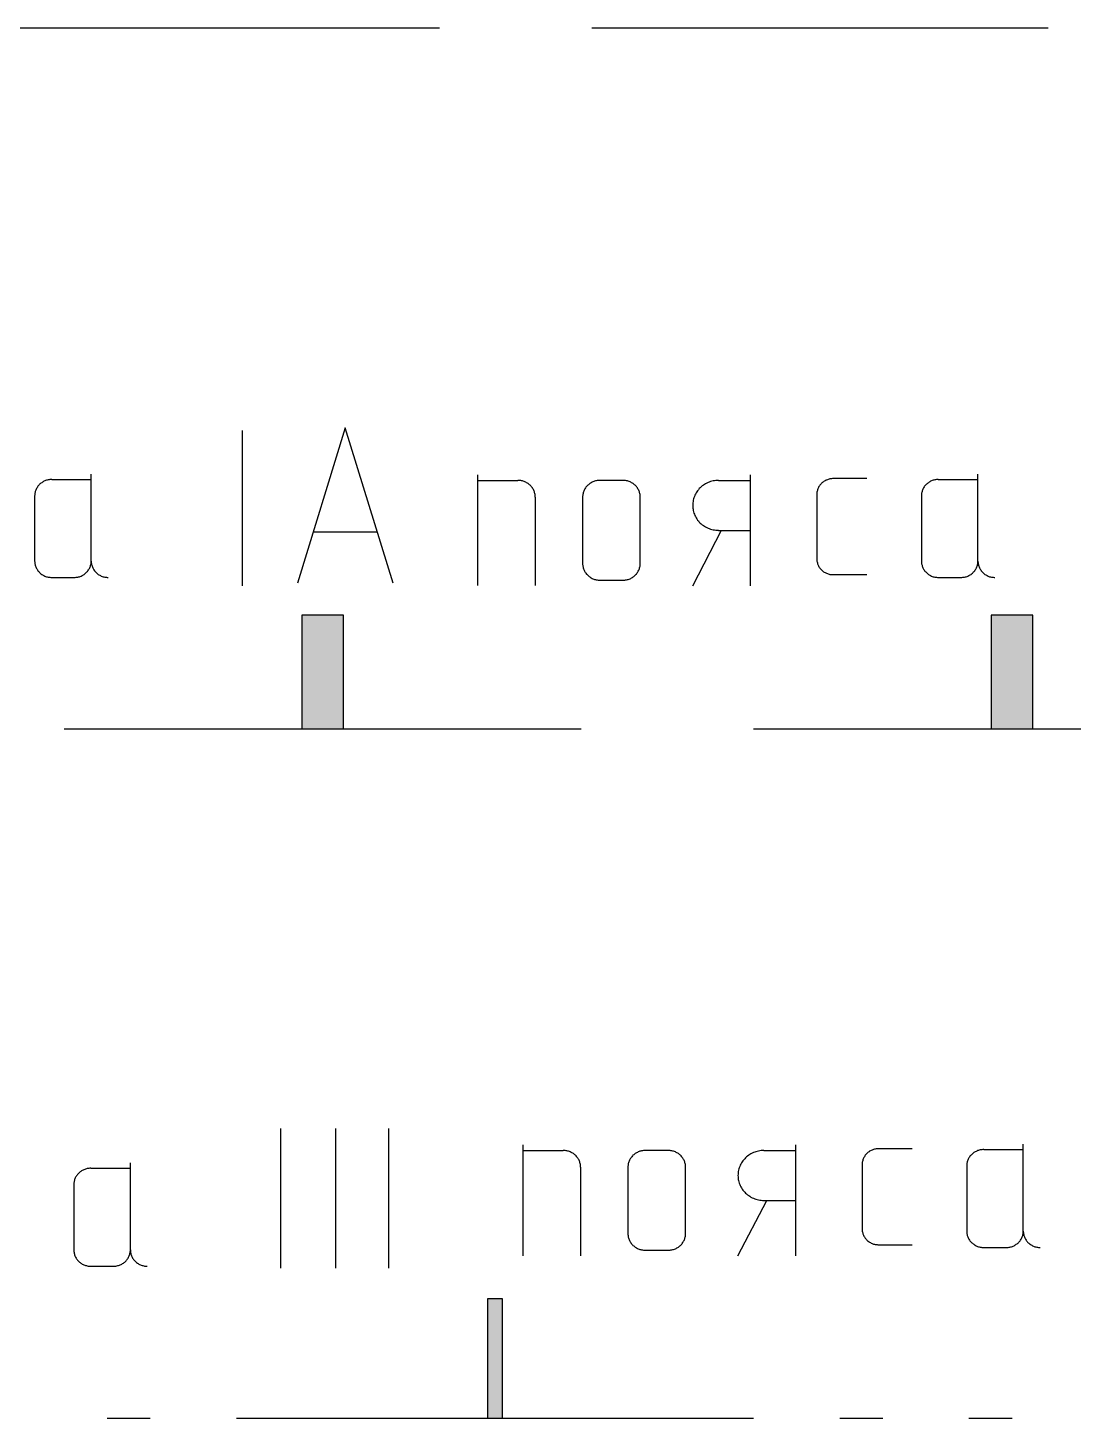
# Model space of a CAD drawing. Extents: x -2918 to -212, y 225 to 5715.
# Drawn here: x -469.04 to -459.22, y 924.28 to 937.34 of the extents above; entities that cross this region are included whole.
import ezdxf

# ---------------------------------------------------------------- set-up
doc = ezdxf.new("R2010")
doc.units = 0
doc.layers.get('0').update_dxf_attribs({"linetype": 'CONTINUOUS'})

# ---------------------------------------------------------------- blocks, each defined once
blk = doc.blocks.new('УСЛ__ОБОЗНАЧЕНИЯ_ГЕО_2')
at = {"linetype": 'CONTINUOUS'}
for points in [[(9.448, -100.24), (9.057, -100.24), (9.057, -101.306), (9.448, -101.306)], [(15.924, -100.24), (15.533, -100.24), (15.533, -101.306), (15.924, -101.306)], [(10.943, -106.66), (10.8, -106.66), (10.8, -107.782), (10.943, -107.782)]]:
    blk.add_hatch(color=18, dxfattribs=at).paths.add_polyline_path(points)
at = {"color": 18, "linetype": 'CONTINUOUS'}
for p, q in [((6.064, -94.723), (10.351, -94.723)), ((11.78, -94.723), (16.067, -94.723)), ((8.496, -98.506), (8.496, -99.963)), ((9.466, -98.48), (9.017, -99.938)), ((9.916, -99.938), (9.466, -98.48)), ((6.621, -98.99), (6.614, -98.995)), ((6.628, -98.986), (6.621, -98.99)), ((6.635, -98.982), (6.628, -98.986)), ((6.643, -98.979), (6.635, -98.982)), ((6.65, -98.976), (6.643, -98.979)), ((6.658, -98.973), (6.65, -98.976)), ((6.666, -98.971), (6.658, -98.973)), ((6.674, -98.969), (6.666, -98.971)), ((6.683, -98.967), (6.674, -98.969)), ((6.691, -98.966), (6.683, -98.967)), ((6.699, -98.966), (6.691, -98.966)), ((6.708, -98.965), (6.699, -98.966)), ((6.708, -98.965), (7.08, -98.965)), ((7.08, -99.732), (7.08, -98.914)), ((10.708, -98.922), (10.708, -99.962)), ((10.708, -98.974), (11.087, -98.974)), ((11.096, -98.974), (11.087, -98.974)), ((11.104, -98.975), (11.096, -98.974)), ((11.113, -98.976), (11.104, -98.975)), ((11.121, -98.977), (11.113, -98.976)), ((11.129, -98.979), (11.121, -98.977)), ((11.137, -98.982), (11.129, -98.979)), ((11.145, -98.984), (11.137, -98.982)), ((11.153, -98.987), (11.145, -98.984)), ((11.161, -98.991), (11.153, -98.987)), ((11.791, -98.987), (11.784, -98.991)), ((11.799, -98.984), (11.791, -98.987)), ((11.807, -98.982), (11.799, -98.984)), ((11.815, -98.979), (11.807, -98.982)), ((11.823, -98.977), (11.815, -98.979)), ((11.832, -98.976), (11.823, -98.977)), ((11.84, -98.975), (11.832, -98.976)), ((11.849, -98.974), (11.84, -98.975)), ((11.857, -98.974), (11.849, -98.974)), ((12.074, -98.974), (11.857, -98.974)), ((12.082, -98.974), (12.074, -98.974)), ((12.091, -98.975), (12.082, -98.974)), ((12.099, -98.976), (12.091, -98.975)), ((12.108, -98.977), (12.099, -98.976)), ((12.116, -98.979), (12.108, -98.977)), ((12.124, -98.982), (12.116, -98.979)), ((12.132, -98.984), (12.124, -98.982)), ((12.14, -98.987), (12.132, -98.984)), ((12.148, -98.991), (12.14, -98.987)), ((12.885, -98.99), (12.873, -98.994)), ((12.897, -98.985), (12.885, -98.99)), ((12.909, -98.982), (12.897, -98.985)), ((12.921, -98.979), (12.909, -98.982)), ((12.934, -98.977), (12.921, -98.979)), ((12.947, -98.975), (12.934, -98.977)), ((12.959, -98.974), (12.947, -98.975)), ((12.972, -98.974), (12.959, -98.974)), ((12.971, -98.974), (13.268, -98.974)), ((13.27, -98.922), (13.27, -99.963)), ((13.952, -98.99), (13.946, -98.996)), ((13.959, -98.986), (13.952, -98.99)), ((13.965, -98.981), (13.959, -98.986)), ((13.972, -98.977), (13.965, -98.981)), ((13.98, -98.973), (13.972, -98.977)), ((13.987, -98.97), (13.98, -98.973)), ((13.995, -98.967), (13.987, -98.97)), ((14.002, -98.964), (13.995, -98.967)), ((14.01, -98.962), (14.002, -98.964)), ((14.018, -98.96), (14.01, -98.962)), ((14.026, -98.959), (14.018, -98.96)), ((14.034, -98.958), (14.026, -98.959)), ((14.043, -98.957), (14.034, -98.958)), ((14.051, -98.957), (14.043, -98.957)), ((14.364, -98.957), (14.051, -98.957)), ((14.95, -98.99), (14.943, -98.995)), ((14.957, -98.986), (14.95, -98.99)), ((14.964, -98.982), (14.957, -98.986)), ((14.972, -98.979), (14.964, -98.982)), ((14.979, -98.976), (14.972, -98.979)), ((14.987, -98.973), (14.979, -98.976)), ((14.995, -98.971), (14.987, -98.973)), ((15.003, -98.969), (14.995, -98.971)), ((15.011, -98.967), (15.003, -98.969)), ((15.02, -98.966), (15.011, -98.967)), ((15.028, -98.966), (15.02, -98.966)), ((15.036, -98.965), (15.028, -98.966)), ((15.036, -98.965), (15.408, -98.965)), ((15.408, -99.732), (15.408, -98.914)), ((6.549, -99.111), (6.548, -99.119)), ((6.548, -99.119), (6.548, -99.732)), ((6.55, -99.095), (6.549, -99.103)), ((6.549, -99.103), (6.549, -99.111)), ((6.552, -99.087), (6.55, -99.095)), ((6.554, -99.079), (6.552, -99.087)), ((6.556, -99.071), (6.554, -99.079)), ((6.559, -99.064), (6.556, -99.071)), ((6.562, -99.056), (6.559, -99.064)), ((6.566, -99.049), (6.562, -99.056)), ((6.57, -99.042), (6.566, -99.049)), ((6.574, -99.035), (6.57, -99.042)), ((6.579, -99.029), (6.574, -99.035)), ((6.584, -99.022), (6.579, -99.029)), ((6.589, -99.016), (6.584, -99.022)), ((6.595, -99.01), (6.589, -99.016)), ((6.601, -99.005), (6.595, -99.01)), ((6.607, -99), (6.601, -99.005)), ((6.614, -98.995), (6.607, -99)), ((11.168, -98.995), (11.161, -98.991)), ((11.176, -98.999), (11.168, -98.995)), ((11.183, -99.004), (11.176, -98.999)), ((11.189, -99.009), (11.183, -99.004)), ((11.196, -99.014), (11.189, -99.009)), ((11.202, -99.02), (11.196, -99.014)), ((11.208, -99.026), (11.202, -99.02)), ((11.213, -99.032), (11.208, -99.026)), ((11.219, -99.038), (11.213, -99.032)), ((11.223, -99.045), (11.219, -99.038)), ((11.228, -99.052), (11.223, -99.045)), ((11.232, -99.059), (11.228, -99.052)), ((11.236, -99.066), (11.232, -99.059)), ((11.239, -99.074), (11.236, -99.066)), ((11.242, -99.082), (11.239, -99.074)), ((11.244, -99.09), (11.242, -99.082)), ((11.246, -99.098), (11.244, -99.09)), ((11.248, -99.106), (11.246, -99.098)), ((11.249, -99.114), (11.248, -99.106)), ((11.249, -99.122), (11.249, -99.114)), ((11.696, -99.114), (11.695, -99.122)), ((11.697, -99.106), (11.696, -99.114)), ((11.699, -99.098), (11.697, -99.106)), ((11.701, -99.09), (11.699, -99.098)), ((11.703, -99.082), (11.701, -99.09)), ((11.706, -99.074), (11.703, -99.082)), ((11.709, -99.066), (11.706, -99.074)), ((11.713, -99.059), (11.709, -99.066)), ((11.717, -99.052), (11.713, -99.059)), ((11.721, -99.045), (11.717, -99.052)), ((11.726, -99.038), (11.721, -99.045)), ((11.731, -99.032), (11.726, -99.038)), ((11.737, -99.026), (11.731, -99.032)), ((11.743, -99.02), (11.737, -99.026)), ((11.749, -99.014), (11.743, -99.02)), ((11.755, -99.009), (11.749, -99.014)), ((11.762, -99.004), (11.755, -99.009)), ((11.769, -98.999), (11.762, -99.004)), ((11.776, -98.995), (11.769, -98.999)), ((11.784, -98.991), (11.776, -98.995)), ((12.155, -98.995), (12.148, -98.991)), ((12.162, -98.999), (12.155, -98.995)), ((12.169, -99.004), (12.162, -98.999)), ((12.176, -99.009), (12.169, -99.004)), ((12.183, -99.014), (12.176, -99.009)), ((12.189, -99.02), (12.183, -99.014)), ((12.194, -99.026), (12.189, -99.02)), ((12.2, -99.032), (12.194, -99.026)), ((12.205, -99.038), (12.2, -99.032)), ((12.21, -99.045), (12.205, -99.038)), ((12.214, -99.052), (12.21, -99.045)), ((12.218, -99.059), (12.214, -99.052)), ((12.222, -99.066), (12.218, -99.059)), ((12.225, -99.074), (12.222, -99.066)), ((12.228, -99.082), (12.225, -99.074)), ((12.23, -99.09), (12.228, -99.082)), ((12.232, -99.098), (12.23, -99.09)), ((12.234, -99.106), (12.232, -99.098)), ((12.235, -99.114), (12.234, -99.106)), ((12.236, -99.122), (12.235, -99.114)), ((12.75, -99.113), (12.745, -99.124)), ((12.755, -99.102), (12.75, -99.113)), ((12.761, -99.091), (12.755, -99.102)), ((12.768, -99.081), (12.761, -99.091)), ((12.775, -99.071), (12.768, -99.081)), ((12.783, -99.061), (12.775, -99.071)), ((12.791, -99.051), (12.783, -99.061)), ((12.8, -99.043), (12.791, -99.051)), ((12.809, -99.034), (12.8, -99.043)), ((12.819, -99.026), (12.809, -99.034)), ((12.829, -99.019), (12.819, -99.026)), ((12.84, -99.012), (12.829, -99.019)), ((12.85, -99.005), (12.84, -99.012)), ((12.862, -98.999), (12.85, -99.005)), ((12.873, -98.994), (12.862, -98.999)), ((13.895, -99.099), (13.894, -99.107)), ((13.894, -99.107), (13.894, -99.709)), ((13.896, -99.084), (13.895, -99.092)), ((13.895, -99.092), (13.895, -99.099)), ((13.898, -99.076), (13.896, -99.084)), ((13.9, -99.068), (13.898, -99.076)), ((13.902, -99.061), (13.9, -99.068)), ((13.905, -99.053), (13.902, -99.061)), ((13.908, -99.046), (13.905, -99.053)), ((13.911, -99.039), (13.908, -99.046)), ((13.915, -99.032), (13.911, -99.039)), ((13.92, -99.026), (13.915, -99.032)), ((13.924, -99.019), (13.92, -99.026)), ((13.929, -99.013), (13.924, -99.019)), ((13.935, -99.007), (13.929, -99.013)), ((13.94, -99.001), (13.935, -99.007)), ((13.946, -98.996), (13.94, -99.001)), ((14.878, -99.103), (14.877, -99.111)), ((14.877, -99.111), (14.877, -99.119)), ((14.877, -99.119), (14.877, -99.732)), ((14.879, -99.095), (14.878, -99.103)), ((14.881, -99.087), (14.879, -99.095)), ((14.883, -99.079), (14.881, -99.087)), ((14.885, -99.071), (14.883, -99.079)), ((14.888, -99.064), (14.885, -99.071)), ((14.891, -99.056), (14.888, -99.064)), ((14.894, -99.049), (14.891, -99.056)), ((14.898, -99.042), (14.894, -99.049)), ((14.903, -99.035), (14.898, -99.042)), ((14.907, -99.029), (14.903, -99.035)), ((14.912, -99.022), (14.907, -99.029)), ((14.918, -99.016), (14.912, -99.022)), ((14.924, -99.01), (14.918, -99.016)), ((14.93, -99.005), (14.924, -99.01)), ((14.936, -99), (14.93, -99.005)), ((14.943, -98.995), (14.936, -99)), ((11.25, -99.13), (11.249, -99.122)), ((11.25, -99.13), (11.25, -99.962)), ((11.695, -99.122), (11.695, -99.13)), ((11.695, -99.13), (11.695, -99.754)), ((12.236, -99.13), (12.236, -99.122)), ((12.236, -99.754), (12.236, -99.13)), ((12.73, -99.184), (12.729, -99.196)), ((12.729, -99.196), (12.729, -99.208)), ((12.729, -99.208), (12.729, -99.22)), ((12.729, -99.22), (12.73, -99.233)), ((12.732, -99.172), (12.73, -99.184)), ((12.73, -99.233), (12.732, -99.245)), ((12.734, -99.16), (12.732, -99.172)), ((12.732, -99.245), (12.734, -99.257)), ((12.737, -99.148), (12.734, -99.16)), ((12.74, -99.136), (12.737, -99.148)), ((12.745, -99.124), (12.74, -99.136)), ((12.734, -99.257), (12.737, -99.269)), ((12.737, -99.269), (12.74, -99.281)), ((12.74, -99.281), (12.745, -99.292)), ((12.745, -99.292), (12.75, -99.303)), ((12.75, -99.303), (12.755, -99.314)), ((12.755, -99.314), (12.761, -99.325)), ((12.761, -99.325), (12.768, -99.336)), ((12.768, -99.336), (12.775, -99.346)), ((12.775, -99.346), (12.783, -99.355)), ((12.783, -99.355), (12.791, -99.365)), ((12.791, -99.365), (12.8, -99.374)), ((12.8, -99.374), (12.809, -99.382)), ((12.809, -99.382), (12.819, -99.39)), ((9.163, -99.456), (9.769, -99.456)), ((12.729, -99.963), (12.999, -99.442)), ((12.819, -99.39), (12.829, -99.398)), ((12.829, -99.398), (12.84, -99.405)), ((12.84, -99.405), (12.85, -99.411)), ((12.85, -99.411), (12.862, -99.417)), ((12.862, -99.417), (12.873, -99.422)), ((12.873, -99.422), (12.885, -99.427)), ((12.885, -99.427), (12.897, -99.431)), ((12.897, -99.431), (12.909, -99.434)), ((12.909, -99.434), (12.921, -99.437)), ((12.921, -99.437), (12.934, -99.439)), ((12.934, -99.439), (12.947, -99.441)), ((12.947, -99.441), (12.959, -99.442)), ((12.959, -99.442), (12.972, -99.442)), ((12.97, -99.443), (13.272, -99.443)), ((6.548, -99.732), (6.549, -99.74)), ((6.549, -99.74), (6.549, -99.748)), ((6.549, -99.748), (6.55, -99.756)), ((6.55, -99.756), (6.552, -99.764)), ((6.552, -99.764), (6.554, -99.771)), ((6.554, -99.771), (6.556, -99.779)), ((7.072, -99.779), (7.074, -99.771)), ((7.074, -99.771), (7.076, -99.764)), ((7.076, -99.764), (7.078, -99.756)), ((7.078, -99.756), (7.079, -99.748)), ((7.079, -99.74), (7.08, -99.732)), ((7.079, -99.748), (7.079, -99.74)), ((7.08, -99.732), (7.08, -99.74)), ((7.08, -99.74), (7.08, -99.748)), ((7.08, -99.748), (7.081, -99.756)), ((7.081, -99.756), (7.083, -99.764)), ((7.083, -99.764), (7.085, -99.771)), ((7.085, -99.771), (7.087, -99.779)), ((11.695, -99.754), (11.695, -99.763)), ((11.695, -99.763), (11.696, -99.771)), ((11.696, -99.771), (11.697, -99.779)), ((12.234, -99.779), (12.235, -99.771)), ((12.235, -99.771), (12.236, -99.763)), ((12.236, -99.763), (12.236, -99.754)), ((13.894, -99.709), (13.895, -99.717)), ((13.895, -99.717), (13.895, -99.725)), ((13.895, -99.725), (13.896, -99.733)), ((13.896, -99.733), (13.898, -99.74)), ((13.898, -99.74), (13.9, -99.748)), ((13.9, -99.748), (13.902, -99.756)), ((13.902, -99.756), (13.905, -99.763)), ((13.905, -99.763), (13.908, -99.77)), ((13.908, -99.77), (13.911, -99.777)), ((14.877, -99.732), (14.877, -99.74)), ((14.877, -99.74), (14.878, -99.748)), ((14.878, -99.748), (14.879, -99.756)), ((14.879, -99.756), (14.881, -99.764)), ((14.881, -99.764), (14.883, -99.771)), ((14.883, -99.771), (14.885, -99.779)), ((15.4, -99.779), (15.403, -99.771)), ((15.403, -99.771), (15.405, -99.764)), ((15.405, -99.764), (15.406, -99.756)), ((15.406, -99.756), (15.407, -99.748)), ((15.407, -99.748), (15.408, -99.74)), ((15.408, -99.74), (15.408, -99.732)), ((15.408, -99.732), (15.408, -99.74)), ((15.408, -99.74), (15.409, -99.748)), ((15.409, -99.748), (15.41, -99.756)), ((15.41, -99.756), (15.412, -99.764)), ((15.412, -99.764), (15.414, -99.771)), ((15.414, -99.771), (15.416, -99.779)), ((6.556, -99.779), (6.559, -99.787)), ((6.559, -99.787), (6.562, -99.794)), ((6.562, -99.794), (6.566, -99.801)), ((6.566, -99.801), (6.57, -99.808)), ((6.57, -99.808), (6.574, -99.815)), ((6.574, -99.815), (6.579, -99.822)), ((6.579, -99.822), (6.584, -99.828)), ((6.584, -99.828), (6.589, -99.834)), ((6.589, -99.834), (6.595, -99.84)), ((6.595, -99.84), (6.601, -99.846)), ((6.601, -99.846), (6.607, -99.851)), ((6.607, -99.851), (6.614, -99.856)), ((6.614, -99.856), (6.621, -99.86)), ((6.621, -99.86), (6.628, -99.864)), ((6.628, -99.864), (6.635, -99.868)), ((6.635, -99.868), (6.643, -99.872)), ((6.643, -99.872), (6.65, -99.875)), ((6.65, -99.875), (6.658, -99.878)), ((6.658, -99.878), (6.666, -99.88)), ((6.666, -99.88), (6.674, -99.882)), ((6.674, -99.882), (6.683, -99.883)), ((6.683, -99.883), (6.691, -99.884)), ((6.691, -99.884), (6.699, -99.885)), ((6.699, -99.885), (6.708, -99.885)), ((6.708, -99.885), (6.92, -99.885)), ((6.92, -99.885), (6.928, -99.885)), ((6.928, -99.885), (6.937, -99.884)), ((6.937, -99.884), (6.945, -99.883)), ((6.945, -99.883), (6.953, -99.882)), ((6.953, -99.882), (6.961, -99.88)), ((6.961, -99.88), (6.969, -99.878)), ((6.969, -99.878), (6.977, -99.875)), ((6.977, -99.875), (6.985, -99.872)), ((6.985, -99.872), (6.993, -99.868)), ((6.993, -99.868), (7, -99.864)), ((7, -99.864), (7.007, -99.86)), ((7.007, -99.86), (7.014, -99.856)), ((7.014, -99.856), (7.02, -99.851)), ((7.02, -99.851), (7.027, -99.846)), ((7.027, -99.846), (7.033, -99.84)), ((7.033, -99.84), (7.039, -99.834)), ((7.039, -99.834), (7.044, -99.828)), ((7.044, -99.828), (7.049, -99.822)), ((7.049, -99.822), (7.054, -99.815)), ((7.054, -99.815), (7.058, -99.808)), ((7.058, -99.808), (7.062, -99.801)), ((7.062, -99.801), (7.066, -99.794)), ((7.066, -99.794), (7.069, -99.787)), ((7.069, -99.787), (7.072, -99.779)), ((7.087, -99.779), (7.09, -99.787)), ((7.09, -99.787), (7.093, -99.794)), ((7.093, -99.794), (7.097, -99.801)), ((7.097, -99.801), (7.101, -99.808)), ((7.101, -99.808), (7.105, -99.815)), ((7.105, -99.815), (7.11, -99.822)), ((7.11, -99.822), (7.115, -99.828)), ((7.115, -99.828), (7.121, -99.834)), ((7.121, -99.834), (7.126, -99.84)), ((7.126, -99.84), (7.132, -99.846)), ((7.132, -99.846), (7.139, -99.851)), ((7.139, -99.851), (7.145, -99.856)), ((7.145, -99.856), (7.152, -99.86)), ((7.152, -99.86), (7.159, -99.864)), ((7.159, -99.864), (7.167, -99.868)), ((7.167, -99.868), (7.174, -99.872)), ((7.174, -99.872), (7.182, -99.875)), ((7.182, -99.875), (7.19, -99.878)), ((7.19, -99.878), (7.198, -99.88)), ((7.198, -99.88), (7.206, -99.882)), ((7.206, -99.882), (7.214, -99.883)), ((7.214, -99.883), (7.222, -99.884)), ((7.222, -99.884), (7.23, -99.885)), ((7.23, -99.885), (7.239, -99.885)), ((11.697, -99.779), (11.699, -99.787)), ((11.699, -99.787), (11.701, -99.795)), ((11.701, -99.795), (11.703, -99.803)), ((11.703, -99.803), (11.706, -99.81)), ((11.706, -99.81), (11.709, -99.818)), ((11.709, -99.818), (11.713, -99.825)), ((11.713, -99.825), (11.717, -99.833)), ((11.717, -99.833), (11.721, -99.839)), ((11.721, -99.839), (11.726, -99.846)), ((11.726, -99.846), (11.731, -99.853)), ((11.731, -99.853), (11.737, -99.859)), ((11.737, -99.859), (11.743, -99.865)), ((11.743, -99.865), (11.749, -99.87)), ((11.749, -99.87), (11.755, -99.876)), ((11.755, -99.876), (11.762, -99.881)), ((11.762, -99.881), (11.769, -99.885)), ((11.769, -99.885), (11.776, -99.889)), ((11.776, -99.889), (11.784, -99.894)), ((11.784, -99.894), (11.791, -99.897)), ((11.791, -99.897), (11.799, -99.9)), ((11.799, -99.9), (11.807, -99.903)), ((11.807, -99.903), (11.815, -99.905)), ((12.116, -99.905), (12.124, -99.903)), ((12.124, -99.903), (12.132, -99.9)), ((12.132, -99.9), (12.14, -99.897)), ((12.14, -99.897), (12.148, -99.894)), ((12.148, -99.894), (12.155, -99.889)), ((12.155, -99.889), (12.162, -99.885)), ((12.162, -99.885), (12.169, -99.881)), ((12.169, -99.881), (12.176, -99.876)), ((12.176, -99.876), (12.183, -99.87)), ((12.183, -99.87), (12.189, -99.865)), ((12.189, -99.865), (12.194, -99.859)), ((12.194, -99.859), (12.2, -99.853)), ((12.2, -99.853), (12.205, -99.846)), ((12.205, -99.846), (12.21, -99.839)), ((12.21, -99.839), (12.214, -99.833)), ((12.214, -99.833), (12.218, -99.825)), ((12.218, -99.825), (12.222, -99.818)), ((12.222, -99.818), (12.225, -99.81)), ((12.225, -99.81), (12.228, -99.803)), ((12.228, -99.803), (12.23, -99.795)), ((12.23, -99.795), (12.232, -99.787)), ((12.232, -99.787), (12.234, -99.779)), ((13.911, -99.777), (13.915, -99.784)), ((13.915, -99.784), (13.92, -99.791)), ((13.92, -99.791), (13.924, -99.797)), ((13.924, -99.797), (13.929, -99.804)), ((13.929, -99.804), (13.935, -99.81)), ((13.935, -99.81), (13.94, -99.815)), ((13.94, -99.815), (13.946, -99.821)), ((13.946, -99.821), (13.952, -99.826)), ((13.952, -99.826), (13.959, -99.831)), ((13.959, -99.831), (13.965, -99.835)), ((13.965, -99.835), (13.972, -99.839)), ((13.972, -99.839), (13.98, -99.843)), ((13.98, -99.843), (13.987, -99.846)), ((13.987, -99.846), (13.995, -99.849)), ((13.995, -99.849), (14.002, -99.852)), ((14.002, -99.852), (14.01, -99.854)), ((14.01, -99.854), (14.018, -99.856)), ((14.018, -99.856), (14.026, -99.858)), ((14.026, -99.858), (14.034, -99.858)), ((14.034, -99.858), (14.043, -99.859)), ((14.043, -99.859), (14.051, -99.859)), ((14.051, -99.859), (14.364, -99.859)), ((14.885, -99.779), (14.888, -99.787)), ((14.888, -99.787), (14.891, -99.794)), ((14.891, -99.794), (14.894, -99.801)), ((14.894, -99.801), (14.898, -99.808)), ((14.898, -99.808), (14.903, -99.815)), ((14.903, -99.815), (14.907, -99.822)), ((14.907, -99.822), (14.912, -99.828)), ((14.912, -99.828), (14.918, -99.834)), ((14.918, -99.834), (14.924, -99.84)), ((14.924, -99.84), (14.93, -99.846)), ((14.93, -99.846), (14.936, -99.851)), ((14.936, -99.851), (14.943, -99.856)), ((14.943, -99.856), (14.95, -99.86)), ((14.95, -99.86), (14.957, -99.864)), ((14.957, -99.864), (14.964, -99.868)), ((14.964, -99.868), (14.972, -99.872)), ((14.972, -99.872), (14.979, -99.875)), ((14.979, -99.875), (14.987, -99.878)), ((14.987, -99.878), (14.995, -99.88)), ((14.995, -99.88), (15.003, -99.882)), ((15.003, -99.882), (15.011, -99.883)), ((15.011, -99.883), (15.02, -99.884)), ((15.02, -99.884), (15.028, -99.885)), ((15.028, -99.885), (15.036, -99.885)), ((15.036, -99.885), (15.249, -99.885)), ((15.249, -99.885), (15.257, -99.885)), ((15.257, -99.885), (15.266, -99.884)), ((15.266, -99.884), (15.274, -99.883)), ((15.274, -99.883), (15.282, -99.882)), ((15.282, -99.882), (15.29, -99.88)), ((15.29, -99.88), (15.298, -99.878)), ((15.298, -99.878), (15.306, -99.875)), ((15.306, -99.875), (15.314, -99.872)), ((15.314, -99.872), (15.321, -99.868)), ((15.321, -99.868), (15.328, -99.864)), ((15.328, -99.864), (15.336, -99.86)), ((15.336, -99.86), (15.343, -99.856)), ((15.343, -99.856), (15.349, -99.851)), ((15.349, -99.851), (15.356, -99.846)), ((15.356, -99.846), (15.362, -99.84)), ((15.362, -99.84), (15.367, -99.834)), ((15.367, -99.834), (15.373, -99.828)), ((15.373, -99.828), (15.378, -99.822)), ((15.378, -99.822), (15.383, -99.815)), ((15.383, -99.815), (15.387, -99.808)), ((15.387, -99.808), (15.391, -99.801)), ((15.391, -99.801), (15.394, -99.794)), ((15.394, -99.794), (15.398, -99.787)), ((15.398, -99.787), (15.4, -99.779)), ((15.416, -99.779), (15.419, -99.787)), ((15.419, -99.787), (15.422, -99.794)), ((15.422, -99.794), (15.426, -99.801)), ((15.426, -99.801), (15.429, -99.808)), ((15.429, -99.808), (15.434, -99.815)), ((15.434, -99.815), (15.439, -99.822)), ((15.439, -99.822), (15.444, -99.828)), ((15.444, -99.828), (15.449, -99.834)), ((15.449, -99.834), (15.455, -99.84)), ((15.455, -99.84), (15.461, -99.846)), ((15.461, -99.846), (15.467, -99.851)), ((15.467, -99.851), (15.474, -99.856)), ((15.474, -99.856), (15.481, -99.86)), ((15.481, -99.86), (15.488, -99.864)), ((15.488, -99.864), (15.495, -99.868)), ((15.495, -99.868), (15.503, -99.872)), ((15.503, -99.872), (15.51, -99.875)), ((15.51, -99.875), (15.518, -99.878)), ((15.518, -99.878), (15.526, -99.88)), ((15.526, -99.88), (15.535, -99.882)), ((15.535, -99.882), (15.543, -99.883)), ((15.543, -99.883), (15.551, -99.884)), ((15.551, -99.884), (15.559, -99.885)), ((15.559, -99.885), (15.568, -99.885)), ((11.815, -99.905), (11.823, -99.907)), ((11.823, -99.907), (11.832, -99.908)), ((11.832, -99.908), (11.84, -99.91)), ((11.84, -99.91), (11.849, -99.91)), ((11.849, -99.91), (11.857, -99.91)), ((11.857, -99.91), (12.074, -99.91)), ((12.074, -99.91), (12.082, -99.91)), ((12.082, -99.91), (12.091, -99.91)), ((12.091, -99.91), (12.099, -99.908)), ((12.099, -99.908), (12.108, -99.907)), ((12.108, -99.907), (12.116, -99.905)), ((9.448, -100.24), (9.057, -100.24)), ((9.057, -100.24), (9.057, -101.306)), ((9.448, -101.306), (9.448, -100.24)), ((15.924, -100.24), (15.533, -100.24)), ((15.533, -100.24), (15.533, -101.306)), ((15.924, -101.306), (15.924, -100.24)), ((6.824, -101.306), (11.681, -101.306)), ((9.057, -101.306), (9.448, -101.306)), ((13.3, -101.306), (18.157, -101.306)), ((15.533, -101.306), (15.924, -101.306)), ((8.856, -105.062), (8.856, -106.374)), ((9.373, -105.062), (9.373, -106.374)), ((9.873, -105.062), (9.873, -106.374)), ((11.134, -105.216), (11.134, -106.256)), ((13.696, -105.216), (13.696, -106.257)), ((14.428, -105.258), (14.42, -105.261)), ((14.436, -105.256), (14.428, -105.258)), ((14.444, -105.254), (14.436, -105.256)), ((14.452, -105.253), (14.444, -105.254)), ((14.46, -105.252), (14.452, -105.253)), ((14.468, -105.251), (14.46, -105.252)), ((14.477, -105.251), (14.468, -105.251)), ((14.789, -105.251), (14.477, -105.251)), ((15.834, -106.025), (15.834, -105.208)), ((7.447, -106.201), (7.447, -105.384)), ((11.134, -105.268), (11.513, -105.268)), ((11.522, -105.268), (11.513, -105.268)), ((11.53, -105.268), (11.522, -105.268)), ((11.539, -105.27), (11.53, -105.268)), ((11.547, -105.271), (11.539, -105.27)), ((11.555, -105.273), (11.547, -105.271)), ((11.563, -105.275), (11.555, -105.273)), ((11.571, -105.278), (11.563, -105.275)), ((11.579, -105.281), (11.571, -105.278)), ((11.587, -105.285), (11.579, -105.281)), ((11.594, -105.289), (11.587, -105.285)), ((11.602, -105.293), (11.594, -105.289)), ((11.609, -105.297), (11.602, -105.293)), ((11.615, -105.302), (11.609, -105.297)), ((11.622, -105.308), (11.615, -105.302)), ((11.628, -105.313), (11.622, -105.308)), ((11.634, -105.319), (11.628, -105.313)), ((11.639, -105.326), (11.634, -105.319)), ((11.645, -105.332), (11.639, -105.326)), ((11.649, -105.339), (11.645, -105.332)), ((11.654, -105.346), (11.649, -105.339)), ((11.658, -105.353), (11.654, -105.346)), ((11.661, -105.36), (11.658, -105.353)), ((11.665, -105.368), (11.661, -105.36)), ((11.668, -105.375), (11.665, -105.368)), ((11.67, -105.384), (11.668, -105.375)), ((11.672, -105.391), (11.67, -105.384)), ((12.126, -105.384), (12.124, -105.391)), ((12.129, -105.375), (12.126, -105.384)), ((12.132, -105.368), (12.129, -105.375)), ((12.135, -105.36), (12.132, -105.368)), ((12.139, -105.353), (12.135, -105.36)), ((12.143, -105.346), (12.139, -105.353)), ((12.147, -105.339), (12.143, -105.346)), ((12.152, -105.332), (12.147, -105.339)), ((12.157, -105.326), (12.152, -105.332)), ((12.163, -105.319), (12.157, -105.326)), ((12.168, -105.313), (12.163, -105.319)), ((12.175, -105.308), (12.168, -105.313)), ((12.181, -105.302), (12.175, -105.308)), ((12.188, -105.297), (12.181, -105.302)), ((12.195, -105.293), (12.188, -105.297)), ((12.202, -105.289), (12.195, -105.293)), ((12.209, -105.285), (12.202, -105.289)), ((12.217, -105.281), (12.209, -105.285)), ((12.225, -105.278), (12.217, -105.281)), ((12.233, -105.275), (12.225, -105.278)), ((12.241, -105.273), (12.233, -105.275)), ((12.249, -105.271), (12.241, -105.273)), ((12.258, -105.27), (12.249, -105.271)), ((12.266, -105.268), (12.258, -105.27)), ((12.275, -105.268), (12.266, -105.268)), ((12.283, -105.268), (12.275, -105.268)), ((12.5, -105.268), (12.283, -105.268)), ((12.508, -105.268), (12.5, -105.268)), ((12.517, -105.268), (12.508, -105.268)), ((12.525, -105.27), (12.517, -105.268)), ((12.533, -105.271), (12.525, -105.27)), ((12.542, -105.273), (12.533, -105.271)), ((12.55, -105.275), (12.542, -105.273)), ((12.558, -105.278), (12.55, -105.275)), ((12.566, -105.281), (12.558, -105.278)), ((12.573, -105.285), (12.566, -105.281)), ((12.581, -105.289), (12.573, -105.285)), ((12.588, -105.293), (12.581, -105.289)), ((12.595, -105.297), (12.588, -105.293)), ((12.602, -105.302), (12.595, -105.297)), ((12.608, -105.308), (12.602, -105.302)), ((12.615, -105.313), (12.608, -105.308)), ((12.62, -105.319), (12.615, -105.313)), ((12.626, -105.326), (12.62, -105.319)), ((12.631, -105.332), (12.626, -105.326)), ((12.636, -105.339), (12.631, -105.332)), ((12.64, -105.346), (12.636, -105.339)), ((12.644, -105.353), (12.64, -105.346)), ((12.648, -105.36), (12.644, -105.353)), ((12.651, -105.368), (12.648, -105.36)), ((12.654, -105.375), (12.651, -105.368)), ((12.656, -105.384), (12.654, -105.375)), ((12.658, -105.391), (12.656, -105.384)), ((13.187, -105.385), (13.181, -105.396)), ((13.194, -105.374), (13.187, -105.385)), ((13.201, -105.364), (13.194, -105.374)), ((13.209, -105.355), (13.201, -105.364)), ((13.217, -105.345), (13.209, -105.355)), ((13.226, -105.337), (13.217, -105.345)), ((13.235, -105.328), (13.226, -105.337)), ((13.245, -105.32), (13.235, -105.328)), ((13.255, -105.313), (13.245, -105.32)), ((13.265, -105.306), (13.255, -105.313)), ((13.276, -105.299), (13.265, -105.306)), ((13.288, -105.293), (13.276, -105.299)), ((13.299, -105.288), (13.288, -105.293)), ((13.311, -105.283), (13.299, -105.288)), ((13.323, -105.279), (13.311, -105.283)), ((13.335, -105.276), (13.323, -105.279)), ((13.347, -105.273), (13.335, -105.276)), ((13.36, -105.271), (13.347, -105.273)), ((13.373, -105.269), (13.36, -105.271)), ((13.385, -105.268), (13.373, -105.269)), ((13.398, -105.268), (13.385, -105.268)), ((13.397, -105.267), (13.694, -105.267)), ((14.321, -105.385), (14.32, -105.393)), ((14.322, -105.377), (14.321, -105.385)), ((14.324, -105.37), (14.322, -105.377)), ((14.326, -105.362), (14.324, -105.37)), ((14.328, -105.355), (14.326, -105.362)), ((14.331, -105.347), (14.328, -105.355)), ((14.334, -105.34), (14.331, -105.347)), ((14.337, -105.333), (14.334, -105.34)), ((14.341, -105.326), (14.337, -105.333)), ((14.346, -105.319), (14.341, -105.326)), ((14.35, -105.313), (14.346, -105.319)), ((14.355, -105.306), (14.35, -105.313)), ((14.36, -105.3), (14.355, -105.306)), ((14.366, -105.295), (14.36, -105.3)), ((14.372, -105.289), (14.366, -105.295)), ((14.378, -105.284), (14.372, -105.289)), ((14.385, -105.279), (14.378, -105.284)), ((14.391, -105.275), (14.385, -105.279)), ((14.398, -105.271), (14.391, -105.275)), ((14.406, -105.267), (14.398, -105.271)), ((14.413, -105.264), (14.406, -105.267)), ((14.42, -105.261), (14.413, -105.264)), ((15.305, -105.388), (15.304, -105.396)), ((15.306, -105.38), (15.305, -105.388)), ((15.308, -105.373), (15.306, -105.38)), ((15.311, -105.365), (15.308, -105.373)), ((15.314, -105.358), (15.311, -105.365)), ((15.317, -105.35), (15.314, -105.358)), ((15.32, -105.343), (15.317, -105.35)), ((15.324, -105.336), (15.32, -105.343)), ((15.329, -105.329), (15.324, -105.336)), ((15.333, -105.322), (15.329, -105.329)), ((15.338, -105.316), (15.333, -105.322)), ((15.344, -105.31), (15.338, -105.316)), ((15.35, -105.304), (15.344, -105.31)), ((15.356, -105.299), (15.35, -105.304)), ((15.362, -105.293), (15.356, -105.299)), ((15.369, -105.288), (15.362, -105.293)), ((15.375, -105.284), (15.369, -105.288)), ((15.383, -105.28), (15.375, -105.284)), ((15.39, -105.276), (15.383, -105.28)), ((15.398, -105.273), (15.39, -105.276)), ((15.405, -105.269), (15.398, -105.273)), ((15.413, -105.267), (15.405, -105.269)), ((15.421, -105.264), (15.413, -105.267)), ((15.429, -105.263), (15.421, -105.264)), ((15.437, -105.261), (15.429, -105.263)), ((15.446, -105.26), (15.437, -105.261)), ((15.454, -105.259), (15.446, -105.26)), ((15.462, -105.259), (15.454, -105.259)), ((15.462, -105.259), (15.834, -105.259)), ((6.933, -105.519), (6.929, -105.526)), ((6.937, -105.512), (6.933, -105.519)), ((6.941, -105.505), (6.937, -105.512)), ((6.946, -105.498), (6.941, -105.505)), ((6.951, -105.492), (6.946, -105.498)), ((6.957, -105.486), (6.951, -105.492)), ((6.962, -105.48), (6.957, -105.486)), ((6.968, -105.474), (6.962, -105.48)), ((6.975, -105.469), (6.968, -105.474)), ((6.981, -105.464), (6.975, -105.469)), ((6.988, -105.46), (6.981, -105.464)), ((6.995, -105.455), (6.988, -105.46)), ((7.003, -105.452), (6.995, -105.455)), ((7.01, -105.448), (7.003, -105.452)), ((7.018, -105.445), (7.01, -105.448)), ((7.026, -105.442), (7.018, -105.445)), ((7.034, -105.44), (7.026, -105.442)), ((7.042, -105.438), (7.034, -105.44)), ((7.05, -105.437), (7.042, -105.438)), ((7.058, -105.436), (7.05, -105.437)), ((7.067, -105.435), (7.058, -105.436)), ((7.075, -105.435), (7.067, -105.435)), ((7.075, -105.435), (7.447, -105.435)), ((11.674, -105.399), (11.672, -105.391)), ((11.675, -105.408), (11.674, -105.399)), ((11.675, -105.416), (11.675, -105.408)), ((11.676, -105.424), (11.675, -105.416)), ((11.676, -105.424), (11.676, -106.256)), ((12.122, -105.408), (12.121, -105.416)), ((12.121, -105.416), (12.121, -105.424)), ((12.121, -105.424), (12.121, -106.048)), ((12.123, -105.399), (12.122, -105.408)), ((12.124, -105.391), (12.123, -105.399)), ((12.66, -105.399), (12.658, -105.391)), ((12.661, -105.408), (12.66, -105.399)), ((12.662, -105.416), (12.661, -105.408)), ((12.662, -105.424), (12.662, -105.416)), ((12.662, -106.048), (12.662, -105.424)), ((13.155, -105.49), (13.154, -105.502)), ((13.154, -105.502), (13.155, -105.514)), ((13.156, -105.478), (13.155, -105.49)), ((13.155, -105.514), (13.156, -105.526)), ((13.157, -105.466), (13.156, -105.478)), ((13.16, -105.453), (13.157, -105.466)), ((13.163, -105.441), (13.16, -105.453)), ((13.166, -105.43), (13.163, -105.441)), ((13.171, -105.418), (13.166, -105.43)), ((13.176, -105.407), (13.171, -105.418)), ((13.181, -105.396), (13.176, -105.407)), ((14.32, -105.393), (14.32, -105.401)), ((14.32, -105.401), (14.32, -106.003)), ((15.304, -105.396), (15.303, -105.404)), ((15.303, -105.404), (15.303, -105.412)), ((15.303, -105.412), (15.303, -106.025)), ((6.918, -105.564), (6.916, -105.572)), ((6.916, -105.572), (6.916, -105.58)), ((6.916, -105.58), (6.916, -105.588)), ((6.916, -105.588), (6.916, -106.201)), ((6.919, -105.556), (6.918, -105.564)), ((6.921, -105.549), (6.919, -105.556)), ((6.923, -105.541), (6.921, -105.549)), ((6.926, -105.533), (6.923, -105.541)), ((6.929, -105.526), (6.926, -105.533)), ((13.156, -105.526), (13.157, -105.539)), ((13.157, -105.539), (13.16, -105.551)), ((13.16, -105.551), (13.163, -105.563)), ((13.163, -105.563), (13.166, -105.574)), ((13.166, -105.574), (13.171, -105.586)), ((13.171, -105.586), (13.176, -105.597)), ((13.176, -105.597), (13.181, -105.608)), ((13.181, -105.608), (13.187, -105.619)), ((13.187, -105.619), (13.194, -105.63)), ((13.194, -105.63), (13.201, -105.64)), ((13.201, -105.64), (13.209, -105.649)), ((13.209, -105.649), (13.217, -105.659)), ((13.154, -106.257), (13.425, -105.736)), ((13.217, -105.659), (13.226, -105.668)), ((13.226, -105.668), (13.235, -105.676)), ((13.235, -105.676), (13.245, -105.684)), ((13.245, -105.684), (13.255, -105.691)), ((13.255, -105.691), (13.265, -105.698)), ((13.265, -105.698), (13.276, -105.705)), ((13.276, -105.705), (13.288, -105.711)), ((13.288, -105.711), (13.299, -105.716)), ((13.299, -105.716), (13.311, -105.721)), ((13.311, -105.721), (13.323, -105.725)), ((13.323, -105.725), (13.335, -105.728)), ((13.335, -105.728), (13.347, -105.731)), ((13.347, -105.731), (13.36, -105.733)), ((13.36, -105.733), (13.373, -105.735)), ((13.373, -105.735), (13.385, -105.736)), ((13.385, -105.736), (13.398, -105.736)), ((13.396, -105.737), (13.698, -105.737)), ((14.32, -106.003), (14.32, -106.011)), ((14.32, -106.011), (14.321, -106.019)), ((14.321, -106.019), (14.322, -106.026)), ((14.322, -106.026), (14.324, -106.034)), ((14.324, -106.034), (14.326, -106.042)), ((14.326, -106.042), (14.328, -106.049)), ((15.303, -106.025), (15.303, -106.033)), ((15.303, -106.033), (15.304, -106.041)), ((15.304, -106.041), (15.305, -106.049)), ((15.832, -106.049), (15.833, -106.041)), ((15.833, -106.041), (15.834, -106.033)), ((15.834, -106.033), (15.834, -106.025)), ((15.834, -106.025), (15.834, -106.033)), ((15.834, -106.033), (15.835, -106.041)), ((15.835, -106.041), (15.836, -106.049)), ((12.121, -106.048), (12.121, -106.056)), ((12.121, -106.056), (12.122, -106.065)), ((12.122, -106.065), (12.123, -106.073)), ((12.123, -106.073), (12.124, -106.081)), ((12.124, -106.081), (12.126, -106.089)), ((12.126, -106.089), (12.129, -106.096)), ((12.129, -106.096), (12.132, -106.104)), ((12.132, -106.104), (12.135, -106.112)), ((12.135, -106.112), (12.139, -106.119)), ((12.139, -106.119), (12.143, -106.126)), ((12.143, -106.126), (12.147, -106.133)), ((12.147, -106.133), (12.152, -106.14)), ((12.152, -106.14), (12.157, -106.146)), ((12.157, -106.146), (12.163, -106.153)), ((12.163, -106.153), (12.168, -106.159)), ((12.168, -106.159), (12.175, -106.164)), ((12.175, -106.164), (12.181, -106.17)), ((12.181, -106.17), (12.188, -106.175)), ((12.595, -106.175), (12.602, -106.17)), ((12.602, -106.17), (12.608, -106.164)), ((12.608, -106.164), (12.615, -106.159)), ((12.615, -106.159), (12.62, -106.153)), ((12.62, -106.153), (12.626, -106.146)), ((12.626, -106.146), (12.631, -106.14)), ((12.631, -106.14), (12.636, -106.133)), ((12.636, -106.133), (12.64, -106.126)), ((12.64, -106.126), (12.644, -106.119)), ((12.644, -106.119), (12.648, -106.112)), ((12.648, -106.112), (12.651, -106.104)), ((12.651, -106.104), (12.654, -106.096)), ((12.654, -106.096), (12.656, -106.089)), ((12.656, -106.089), (12.658, -106.081)), ((12.658, -106.081), (12.66, -106.073)), ((12.66, -106.073), (12.661, -106.065)), ((12.661, -106.065), (12.662, -106.056)), ((12.662, -106.056), (12.662, -106.048)), ((14.328, -106.049), (14.331, -106.057)), ((14.331, -106.057), (14.334, -106.064)), ((14.334, -106.064), (14.337, -106.071)), ((14.337, -106.071), (14.341, -106.078)), ((14.341, -106.078), (14.346, -106.085)), ((14.346, -106.085), (14.35, -106.091)), ((14.35, -106.091), (14.355, -106.097)), ((14.355, -106.097), (14.36, -106.104)), ((14.36, -106.104), (14.366, -106.109)), ((14.366, -106.109), (14.372, -106.115)), ((14.372, -106.115), (14.378, -106.12)), ((14.378, -106.12), (14.385, -106.125)), ((14.385, -106.125), (14.391, -106.129)), ((14.391, -106.129), (14.398, -106.133)), ((14.398, -106.133), (14.406, -106.137)), ((14.406, -106.137), (14.413, -106.14)), ((14.413, -106.14), (14.42, -106.143)), ((14.42, -106.143), (14.428, -106.146)), ((14.428, -106.146), (14.436, -106.148)), ((14.436, -106.148), (14.444, -106.15)), ((14.444, -106.15), (14.452, -106.151)), ((14.452, -106.151), (14.46, -106.152)), ((14.46, -106.152), (14.468, -106.153)), ((14.468, -106.153), (14.477, -106.153)), ((14.477, -106.153), (14.789, -106.153)), ((15.305, -106.049), (15.306, -106.057)), ((15.306, -106.057), (15.308, -106.065)), ((15.308, -106.065), (15.311, -106.073)), ((15.311, -106.073), (15.314, -106.08)), ((15.314, -106.08), (15.317, -106.088)), ((15.317, -106.088), (15.32, -106.095)), ((15.32, -106.095), (15.324, -106.102)), ((15.324, -106.102), (15.329, -106.109)), ((15.329, -106.109), (15.333, -106.116)), ((15.333, -106.116), (15.338, -106.122)), ((15.338, -106.122), (15.344, -106.128)), ((15.344, -106.128), (15.35, -106.134)), ((15.35, -106.134), (15.356, -106.139)), ((15.356, -106.139), (15.362, -106.145)), ((15.362, -106.145), (15.369, -106.149)), ((15.369, -106.149), (15.375, -106.154)), ((15.375, -106.154), (15.383, -106.158)), ((15.383, -106.158), (15.39, -106.162)), ((15.39, -106.162), (15.398, -106.165)), ((15.398, -106.165), (15.405, -106.168)), ((15.405, -106.168), (15.413, -106.171)), ((15.413, -106.171), (15.421, -106.174)), ((15.716, -106.174), (15.724, -106.171)), ((15.724, -106.171), (15.732, -106.168)), ((15.732, -106.168), (15.74, -106.165)), ((15.74, -106.165), (15.747, -106.162)), ((15.747, -106.162), (15.754, -106.158)), ((15.754, -106.158), (15.762, -106.154)), ((15.762, -106.154), (15.768, -106.149)), ((15.768, -106.149), (15.775, -106.145)), ((15.775, -106.145), (15.782, -106.139)), ((15.782, -106.139), (15.788, -106.134)), ((15.788, -106.134), (15.793, -106.128)), ((15.793, -106.128), (15.799, -106.122)), ((15.799, -106.122), (15.804, -106.116)), ((15.804, -106.116), (15.808, -106.109)), ((15.808, -106.109), (15.813, -106.102)), ((15.813, -106.102), (15.817, -106.095)), ((15.817, -106.095), (15.82, -106.088)), ((15.82, -106.088), (15.824, -106.08)), ((15.824, -106.08), (15.826, -106.073)), ((15.826, -106.073), (15.829, -106.065)), ((15.829, -106.065), (15.831, -106.057)), ((15.831, -106.057), (15.832, -106.049)), ((15.836, -106.049), (15.838, -106.057)), ((15.838, -106.057), (15.84, -106.065)), ((15.84, -106.065), (15.842, -106.073)), ((15.842, -106.073), (15.845, -106.08)), ((15.845, -106.08), (15.848, -106.088)), ((15.848, -106.088), (15.851, -106.095)), ((15.851, -106.095), (15.855, -106.102)), ((15.855, -106.102), (15.86, -106.109)), ((15.86, -106.109), (15.865, -106.116)), ((15.865, -106.116), (15.87, -106.122)), ((15.87, -106.122), (15.875, -106.128)), ((15.875, -106.128), (15.881, -106.134)), ((15.881, -106.134), (15.887, -106.139)), ((15.887, -106.139), (15.893, -106.145)), ((15.893, -106.145), (15.9, -106.149)), ((15.9, -106.149), (15.907, -106.154)), ((15.907, -106.154), (15.914, -106.158)), ((15.914, -106.158), (15.921, -106.162)), ((15.921, -106.162), (15.929, -106.165)), ((15.929, -106.165), (15.936, -106.168)), ((15.936, -106.168), (15.944, -106.171)), ((15.944, -106.171), (15.952, -106.174)), ((6.916, -106.201), (6.916, -106.209)), ((6.916, -106.209), (6.916, -106.217)), ((6.916, -106.217), (6.918, -106.225)), ((6.918, -106.225), (6.919, -106.233)), ((6.919, -106.233), (6.921, -106.241)), ((6.921, -106.241), (6.923, -106.248)), ((6.923, -106.248), (6.926, -106.256)), ((6.926, -106.256), (6.929, -106.264)), ((6.929, -106.264), (6.933, -106.271)), ((6.933, -106.271), (6.937, -106.278)), ((6.937, -106.278), (6.941, -106.285)), ((6.941, -106.285), (6.946, -106.291)), ((6.946, -106.291), (6.951, -106.298)), ((6.951, -106.298), (6.957, -106.304)), ((6.957, -106.304), (6.962, -106.31)), ((7.4, -106.31), (7.406, -106.304)), ((7.406, -106.304), (7.411, -106.298)), ((7.411, -106.298), (7.416, -106.291)), ((7.416, -106.291), (7.421, -106.285)), ((7.421, -106.285), (7.425, -106.278)), ((7.425, -106.278), (7.429, -106.271)), ((7.429, -106.271), (7.433, -106.264)), ((7.433, -106.264), (7.436, -106.256)), ((7.436, -106.256), (7.439, -106.248)), ((7.439, -106.248), (7.441, -106.241)), ((7.441, -106.241), (7.443, -106.233)), ((7.443, -106.233), (7.445, -106.225)), ((7.445, -106.225), (7.446, -106.217)), ((7.446, -106.217), (7.447, -106.209)), ((7.447, -106.209), (7.447, -106.201)), ((7.447, -106.201), (7.447, -106.209)), ((7.447, -106.209), (7.448, -106.217)), ((7.448, -106.217), (7.449, -106.225)), ((7.449, -106.225), (7.45, -106.233)), ((7.45, -106.233), (7.452, -106.241)), ((7.452, -106.241), (7.455, -106.248)), ((7.455, -106.248), (7.458, -106.256)), ((7.458, -106.256), (7.461, -106.264)), ((7.461, -106.264), (7.464, -106.271)), ((7.464, -106.271), (7.468, -106.278)), ((7.468, -106.278), (7.473, -106.285)), ((7.473, -106.285), (7.477, -106.291)), ((7.477, -106.291), (7.482, -106.298)), ((7.482, -106.298), (7.488, -106.304)), ((7.488, -106.304), (7.494, -106.31)), ((12.188, -106.175), (12.195, -106.179)), ((12.195, -106.179), (12.202, -106.183)), ((12.202, -106.183), (12.209, -106.187)), ((12.209, -106.187), (12.217, -106.191)), ((12.217, -106.191), (12.225, -106.194)), ((12.225, -106.194), (12.233, -106.197)), ((12.233, -106.197), (12.241, -106.199)), ((12.241, -106.199), (12.249, -106.201)), ((12.249, -106.201), (12.258, -106.202)), ((12.258, -106.202), (12.266, -106.203)), ((12.266, -106.203), (12.275, -106.204)), ((12.275, -106.204), (12.283, -106.204)), ((12.283, -106.204), (12.5, -106.204)), ((12.5, -106.204), (12.508, -106.204)), ((12.508, -106.204), (12.517, -106.203)), ((12.517, -106.203), (12.525, -106.202)), ((12.525, -106.202), (12.533, -106.201)), ((12.533, -106.201), (12.542, -106.199)), ((12.542, -106.199), (12.55, -106.197)), ((12.55, -106.197), (12.558, -106.194)), ((12.558, -106.194), (12.566, -106.191)), ((12.566, -106.191), (12.573, -106.187)), ((12.573, -106.187), (12.581, -106.183)), ((12.581, -106.183), (12.588, -106.179)), ((12.588, -106.179), (12.595, -106.175)), ((15.421, -106.174), (15.429, -106.175)), ((15.429, -106.175), (15.437, -106.177)), ((15.437, -106.177), (15.446, -106.178)), ((15.446, -106.178), (15.454, -106.179)), ((15.454, -106.179), (15.462, -106.179)), ((15.462, -106.179), (15.675, -106.179)), ((15.675, -106.179), (15.683, -106.179)), ((15.683, -106.179), (15.692, -106.178)), ((15.692, -106.178), (15.7, -106.177)), ((15.7, -106.177), (15.708, -106.175)), ((15.708, -106.175), (15.716, -106.174)), ((15.952, -106.174), (15.96, -106.175)), ((15.96, -106.175), (15.969, -106.177)), ((15.969, -106.177), (15.977, -106.178)), ((15.977, -106.178), (15.985, -106.179)), ((15.985, -106.179), (15.993, -106.179)), ((6.962, -106.31), (6.968, -106.315)), ((6.968, -106.315), (6.975, -106.32)), ((6.975, -106.32), (6.981, -106.325)), ((6.981, -106.325), (6.988, -106.33)), ((6.988, -106.33), (6.995, -106.334)), ((6.995, -106.334), (7.003, -106.338)), ((7.003, -106.338), (7.01, -106.341)), ((7.01, -106.341), (7.018, -106.344)), ((7.018, -106.344), (7.026, -106.347)), ((7.026, -106.347), (7.034, -106.349)), ((7.034, -106.349), (7.042, -106.351)), ((7.042, -106.351), (7.05, -106.353)), ((7.05, -106.353), (7.058, -106.354)), ((7.058, -106.354), (7.067, -106.354)), ((7.067, -106.354), (7.075, -106.354)), ((7.075, -106.354), (7.288, -106.354)), ((7.288, -106.354), (7.296, -106.354)), ((7.296, -106.354), (7.304, -106.354)), ((7.304, -106.354), (7.312, -106.353)), ((7.312, -106.353), (7.321, -106.351)), ((7.321, -106.351), (7.329, -106.349)), ((7.329, -106.349), (7.337, -106.347)), ((7.337, -106.347), (7.345, -106.344)), ((7.345, -106.344), (7.352, -106.341)), ((7.352, -106.341), (7.36, -106.338)), ((7.36, -106.338), (7.367, -106.334)), ((7.367, -106.334), (7.374, -106.33)), ((7.374, -106.33), (7.381, -106.325)), ((7.381, -106.325), (7.388, -106.32)), ((7.388, -106.32), (7.394, -106.315)), ((7.394, -106.315), (7.4, -106.31)), ((7.494, -106.31), (7.5, -106.315)), ((7.5, -106.315), (7.506, -106.32)), ((7.506, -106.32), (7.513, -106.325)), ((7.513, -106.325), (7.52, -106.33)), ((7.52, -106.33), (7.527, -106.334)), ((7.527, -106.334), (7.534, -106.338)), ((7.534, -106.338), (7.542, -106.341)), ((7.542, -106.341), (7.549, -106.344)), ((7.549, -106.344), (7.557, -106.347)), ((7.557, -106.347), (7.565, -106.349)), ((7.565, -106.349), (7.573, -106.351)), ((7.573, -106.351), (7.581, -106.353)), ((7.581, -106.353), (7.59, -106.354)), ((7.59, -106.354), (7.598, -106.354)), ((7.598, -106.354), (7.606, -106.354)), ((10.943, -106.66), (10.8, -106.66)), ((10.8, -106.66), (10.8, -107.782)), ((10.943, -107.782), (10.943, -106.66)), ((7.229, -107.782), (7.633, -107.782)), ((8.443, -107.782), (13.3, -107.782)), ((10.8, -107.782), (10.943, -107.782)), ((14.11, -107.782), (14.514, -107.782)), ((15.324, -107.782), (15.729, -107.782))]:
    blk.add_line(p, q, dxfattribs=at)

msp = doc.modelspace()

# ---------------------------------------------------------------- block references
msp.add_blockref('УСЛ__ОБОЗНАЧЕНИЯ_ГЕО_2', (-475.527, 1032.066))

doc.saveas('drawing.dxf')
